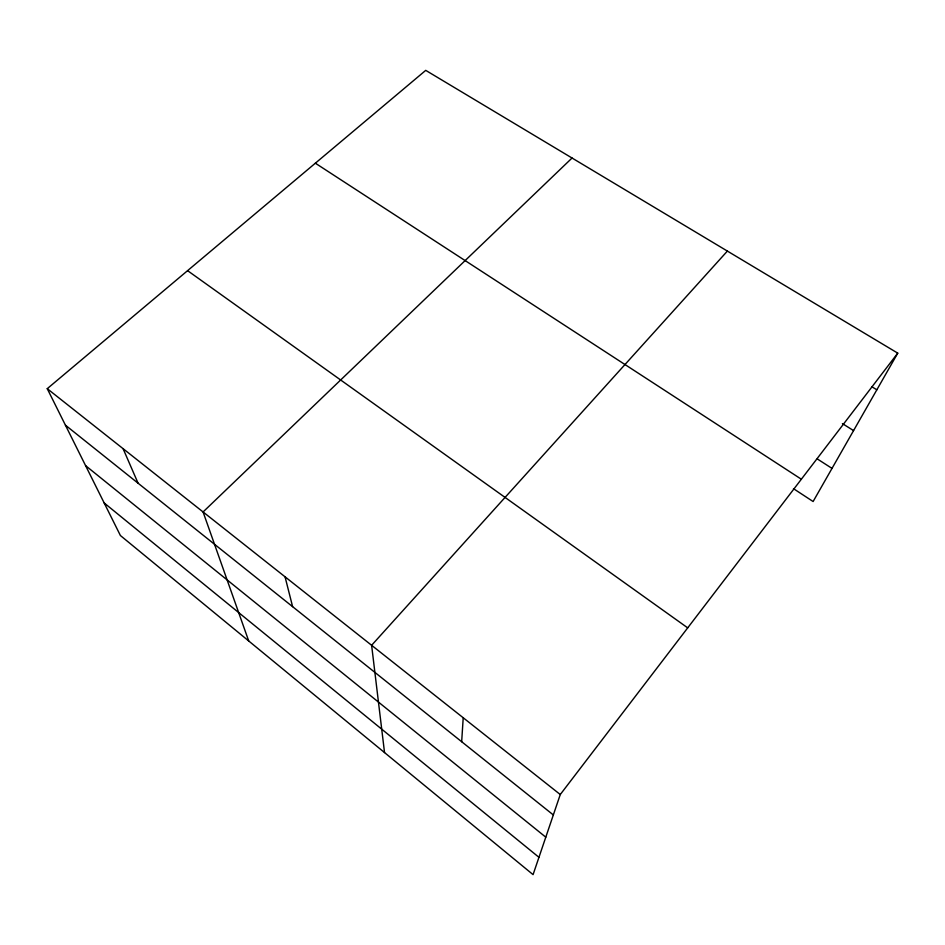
<?xml version="1.0" encoding="UTF-8"?>
<svg xmlns="http://www.w3.org/2000/svg" width="945" height="945" viewBox="0 0 945 945"><rect width="100%" height="100%" fill="white"/><g stroke="black" fill="none" stroke-linecap="round" stroke-linejoin="round"><path stroke-width="1.42" d="M461.668 741.707L463.215 717.751M897.75 353.146L560.267 794.532L533.074 874.633L120.405 535.531L47.25 388.678L425.734 70.367L897.75 353.146L813.113 501.523L793.481 488.671M727.378 251.075L371.621 645.293L384.532 752.574M572.044 158.028L203.08 511.954L248.7 640.958M871.822 386.718L876.842 389.801M842.408 423.596L853.571 430.601M817.26 458.916L832.013 468.389M315.358 163.201L801.348 479.221M187.583 270.66L687.7 627.858M47.25 388.678L560.267 794.532M65.429 425.167L553.333 814.944M85.582 465.625L545.785 837.175M104.163 502.941L538.957 857.316M123.086 448.674L138.076 483.202M285.047 576.804L292.607 606.655"/></g></svg>
